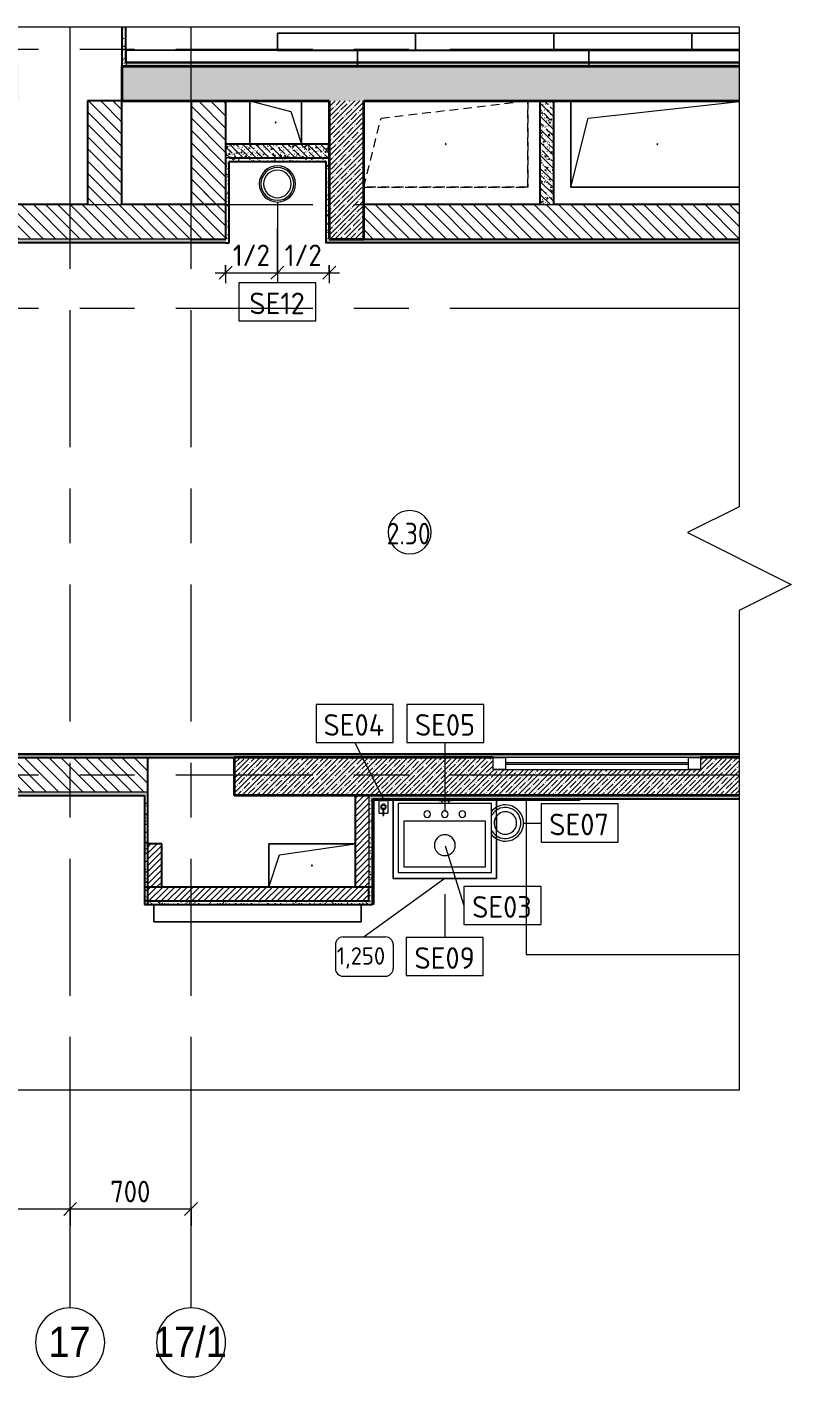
# Model space of a CAD drawing. Header units: millimetres. Extents: x 39815 to 261742, y -8553 to 29000.
# Drawn here: x 60210 to 64634, y 4315 to 12127 of the extents above; entities that cross this region are included whole.
import ezdxf

# ---------------------------------------------------------------- set-up
doc = ezdxf.new("R2010")
doc.units = ezdxf.units.MM
doc.linetypes.add('200_ШТРИХ__ш1_п0_6_', pattern=[80, 50, -30])
doc.linetypes.add('Осевая', pattern=[1587.5, 317.5, -238.125, 793.75, -238.125])
for name, color, linetype, lineweight in [('A-ANNO-DIMS', 7, 'Continuous', 9), ('A-ANNO-DIMS-50', 7, 'Continuous', 9), ('A-AREA-IDEN', 7, 'Continuous', 9), ('A-DETL-GENF', 7, 'Continuous', 9), ('A-DETL-MBND', 7, '200_ШТРИХ__ш1_п0_6_', 9), ('A-GENM', 7, 'Continuous', 9), ('A-GLAZ', 7, 'Continuous', 9), ('A-GLAZ-1', 7, 'Continuous', 15), ('A-WALL-2', 7, 'Continuous', 9), ('I-FURN', 7, 'Continuous', 9), ('I-FURN-IDEN', 7, 'Continuous', 9), ('I-WALL', 7, 'Continuous', 9), ('P-SANR-FIXT-IDEN', 7, 'Continuous', 9), ('Оси', 7, 'Continuous', 9), ('Оси-1', 7, 'Continuous', 20), ('Оси-2', 7, 'Осевая', 9)]:
    doc.layers.add(name, color=color, linetype=linetype, lineweight=lineweight)
for name, color, linetype, lineweight, true_color in [('A-GENM-1', 7, 'Continuous', 9, 0x4994b4), ('A-WALL-1', 7, 'Continuous', 25, 0x3c3c3c), ('A-WALL-3', 7, 'Continuous', 35, 0x3c3c3c), ('A-WALL-FNSH-1', 7, 'Continuous', 15, 0x3c3c3c), ('P-SANR-FIXT-1', 7, 'Continuous', 15, 0x4994b4), ('P-SANR-FIXT-2', 7, 'Continuous', 9, 0x4994b4)]:
    doc.layers.add(name, color=color, linetype=linetype, lineweight=lineweight, true_color=true_color)
doc.styles.add('Arial', font='arial.ttf', dxfattribs={"width": 0.9, "height": 175})
doc.styles.add('GOST Common', font='GOST_Common.ttf', dxfattribs={"height": 125})
doc.styles.add('GOST Common_1', font='GOST_Common.ttf', dxfattribs={"height": 100})
doc.styles.add('GOST Common_2', font='GOST_Common.ttf', dxfattribs={"width": 0.9, "height": 125})
doc.styles.add('ISOCPEUR', font='isocpeur.ttf', dxfattribs={"width": 0.9, "height": 125})
doc.dimstyles.new('ISO-2_5_0_9К_БОЛЬШОЙ', dxfattribs={"dimscale": 304.8, "dimtxt": 124.497647, "dimasz": 0.246063, "dimexe": 0.19685, "dimexo": 0.492126, "dimgap": 0, "dimtad": 1, "dimdec": 0, "dimrnd": 10, "dimzin": 0, "dimdsep": 46, "dimtxsty": 'ISOCPEUR', "dimblk1": 'OBLIQUE', "dimblk2": 'OBLIQUE', "dimsah": 1, "dimcen": 0.09, "dimdle": 0.19685, "dimazin": 0, "dimtfac": 1, "dimtdec": 4, "dimtix": 1, "dimtmove": 0, "dimatfit": 3, "dimfxl": 1, "dimtvp": 1, "dimtolj": 1, "dimtzin": 0, "dimarcsym": 2})
pattern_1 = [(135, (0, 0), (-35.35534, -35.35534), [])]
pattern_2 = [(45, (0, 0), (-17.67767, 17.67767), [])]
pattern_3 = [(135, (0, 0), (-37.717076, -37.717076), [53.34, -8.89, 1.778, -8.89]), (135, (0, 37.694), (-37.717076, -37.717076), []), (50, (0, 0), (63.763904, -5.57885), [6.667, -73.342]), (355, (0, 0), (-12.334876, 66.869514), [5.334, -58.674]), (100.451, (5.314, -0.465), (51.43036, 61.29098), [5.667, -62.332]), (46.184, (0, 17.78), (94.87722, -14.71484), [10.001, -110.014]), (96.636, (7.91, 16.55), (83.09115, 86.5993), [8.5, -93.497]), (351.184, (0, 17.78), (83.09204, 86.59928), [8.001, -88.011]), (21, (8.89, 13.335), (53.064487, -35.792726), [6.667, -73.342]), (326, (8.89, 13.335), (21.63066, 64.46546), [5.334, -58.674]), (71.451, (13.31, 10.35), (74.69646, 28.67237), [5.667, -62.332]), (37.5, (0, 0), (1.080413, 29.594271), [1.676, -56.286, 1.676, -57.887, -58.896]), (37.5, (0, 0), (1.080413, 29.594271), [-117.526, 1.676, -57.22]), (7.5, (0, 0), (23.386368, 35.063507), [1.676, -32.283, 1.676, -54.953, -22.447]), (7.5, (0, 0), (23.386368, 35.063507), [-90.589, 1.676, -20.771]), (327.5, (-19.825, 0), (47.456567, -2.005468), [1.676, -20.549, 1.676, -67.666, -92.011]), (327.5, (-19.825, 0), (47.456567, -2.005468), [-91.567, 1.676, -90.335]), (317.5, (-28.715, 0), (51.844948, 8.89904), [1.676, -27.216, 1.676, -44.374, -65.341]), (317.5, (-28.715, 0), (51.844948, 8.89904), [-74.943, 1.676, -63.665])]
pattern_4 = [(45, (0, 0), (-28.51196, 28.51196), []), (45, (28.51, 0), (-28.51196, 28.51196), [50.403, -10.081, 1.676, -8.404])]
pattern_5 = [(0, (0, 0), (60.96, 15.24), [5.029, -40.691, 5.029, -40.691, -243.84]), (0, (0, 0), (60.96, 15.24), [-91.44, 5.029, -86.411, 5.029, -40.691, -106.68]), (0, (0, 0), (60.96, 15.24), [-228.6, 5.029, -25.451, 5.029, -71.171]), (120, (22.86, 7.62), (-43.678227, 45.1729086), [5.029, -40.691, 5.029, -40.691, -243.84]), (120, (22.86, 7.62), (-43.678227, 45.1729086), [-91.44, 5.029, -86.411, 5.029, -40.691, -106.68]), (120, (22.86, 7.62), (-43.678227, 45.1729086), [-228.6, 5.029, -25.451, 5.029, -71.171]), (240, (30.48, 38.1), (-17.281773, -60.4129086), [5.029, -40.691, 5.029, -40.691, -243.84]), (240, (30.48, 38.1), (-17.281773, -60.4129086), [-91.44, 5.029, -86.411, 5.029, -40.691, -106.68]), (240, (30.48, 38.1), (-17.281773, -60.4129086), [-228.6, 5.029, -25.451, 5.029, -71.171])]

# ---------------------------------------------------------------- blocks, each defined once
blk = doc.blocks.new('GM_Отверстие прямоугольное _в плите_ - Отверстие-21619835-Фрагмент 2_8')
at = {"layer": 'A-GENM'}
for p, q in [((-125, 150), (125, 150)), ((125, 150), (-125, 150)), ((-125, -150), (-62.5, 87.5)), ((-62.5, 87.5), (125, 150)), ((125, -150), (-125, -150)), ((-125, -150), (125, -150))]:
    blk.add_line(p, q, dxfattribs=at)
for start, end in [(360, 180), (180, 360)]:
    blk.add_arc((0, 0), 2.5, start, end, dxfattribs=at)
blk = doc.blocks.new('GM_Отверстие прямоугольное _в плите_ - Отверстие-21982709-Фрагмент 2_8')
at = {"layer": 'A-DETL-MBND'}
for p, q in [((-375, 150), (475, 250)), ((475, 250), (475, -250)), ((475, -250), (475, 250)), ((-475, -250), (-375, 150)), ((475, -250), (-475, -250)), ((-475, -250), (475, -250))]:
    blk.add_line(p, q, dxfattribs=at)
for start, end in [(360, 180), (180, 360)]:
    blk.add_arc((0, 0), 2.5, start, end, dxfattribs=at)
blk = doc.blocks.new('GM_Отверстие прямоугольное _в плите_ - Отверстие-21980457-Фрагмент 2_8')
at = {"layer": 'A-GENM'}
for p, q in [((-500, -250), (-500, 250)), ((-500, 250), (-500, -250)), ((-400, 150), (474, 247.1)), ((-500, -250), (-400, 150)), ((474, -250), (-500, -250)), ((-500, -250), (474, -250))]:
    blk.add_line(p, q, dxfattribs=at)
for start, end in [(360, 180), (180, 360)]:
    blk.add_arc((0, 0), 2.5, start, end, dxfattribs=at)
blk = doc.blocks.new('GM_Отверстие прямоугольное _в плите_ - Отверстие-21608348-Фрагмент 2_8')
at = {"layer": 'A-GENM'}
for p, q in [((-250, -125), (-250, 125)), ((-250, 125), (250, 125)), ((250, 125), (-250, 125)), ((-250, 125), (-250, -125)), ((-187.5, 62.5), (250, 125)), ((-250, -125), (-187.5, 62.5))]:
    blk.add_line(p, q, dxfattribs=at)
for start, end in [(360, 180), (180, 360)]:
    blk.add_arc((0, 0), 2.5, start, end, dxfattribs=at)
blk = doc.blocks.new('120_Окно_СКБ_1Ст - 120_Окно_СКБ_1Ст 400х1200 EI30-24228621-Фрагмент 2_8')
at = {"layer": 'A-GLAZ'}
for p, q in [((600, 110), (-600, 110)), ((530, 80), (-530, 80)), ((-600, 40), (600, 40)), ((530, 70), (-530, 70))]:
    blk.add_line(p, q, dxfattribs=at)
at = {"layer": 'A-GLAZ-1'}
for p, q in [((-600, 40), (-600, 110)), ((-600, 110), (-530, 110)), ((-530, 110), (-530, 40)), ((530, 40), (530, 110)), ((530, 110), (600, 110)), ((600, 110), (600, 40)), ((-530, 40), (-600, 40)), ((600, 40), (530, 40))]:
    blk.add_line(p, q, dxfattribs=at)
blk = doc.blocks.new('Стол базовый прямоугольный - 1_290-V5-Фрагмент 2_8')
at = {"layer": 'I-FURN'}
for p, q in [((-617.5, 436.8), (-617.5, -455)), ((-617.5, -455), (615.3, -455))]:
    blk.add_line(p, q, dxfattribs=at)
blk = doc.blocks.new('Мойка кухонная - Раковина Roca Victoria-N Unik 600х460 мм-V3-Фрагмент 2_8')
at = {"layer": 'P-SANR-FIXT-2'}
for p, q in [((270, 0), (-270, 0)), ((-270, 0), (-270, -400)), ((270, -400), (270, 0)), ((236.1, -102.3), (-236.6, -102.3)), ((-236.6, -102.3), (-236.6, -366.4)), ((236.1, -366.4), (236.1, -102.3)), ((-236.6, -366.4), (236.1, -366.4)), ((-270, -400), (270, -400))]:
    blk.add_line(p, q, dxfattribs=at)
for centre, radius, start, end in [((-101.6, -61.9), 19, 90, 180), ((-101.6, -61.9), 19, 180, 270), ((-101.6, -61.9), 19, 360, 90), ((-101.6, -61.9), 19.1, 270, 360), ((0, -61.9), 19, 360, 180), ((0, -61.9), 19, 180, 360), ((101.6, -61.9), 19.1, 360, 180), ((101.6, -61.9), 19.1, 180, 360), ((0, -241.3), 60.5, 360, 180), ((0, -241.3), 60.5, 180, 360)]:
    blk.add_arc(centre, radius, start, end, dxfattribs=at)
blk = doc.blocks.new('фонтанчик - Round_ Metal-30696552-Фрагмент 2_8')
at = {"layer": 'P-SANR-FIXT-1'}
for radius, start, end in [(105, 360, 180), (95, 0, 180), (80, 360, 180), (105, 180, 360), (95, 180, 360), (80, 180, 360)]:
    blk.add_arc((0, 0), radius, start, end, dxfattribs=at)
blk = doc.blocks.new('сифон - Для раковины-30649612-Фрагмент 2_8')
at = {"layer": 'P-SANR-FIXT-1'}
for p, q in [((231.1, 20), (215, 20)), ((233, 40), (231.1, 40)), ((231.1, -40), (231.1, 40)), ((215, -20), (231.1, -20)), ((231.1, -40), (233, -40))]:
    blk.add_line(p, q, dxfattribs=at)
blk = doc.blocks.new('мусорная корзина - Round_ Metal-30590745-Фрагмент 2_8')
at = {"layer": 'P-SANR-FIXT-1'}
for radius, start, end in [(105, 119.1481, 140.61257), (90, 360, 124.6569), (105, 0, 119.1481), (90, 124.6569, 154.88481), (65, 141.69908, 180), (65, 180, 195), (90, 235.3431, 360), (105, 240.8519, 360), (65, 0, 141.69908), (65, 218.30092, 360), (90, 205.11519, 235.3431), (105, 219.38743, 240.8519), (65, 195, 218.30092)]:
    blk.add_arc((0, 0), radius, start, end, dxfattribs=at)
blk = doc.blocks.new('TOY_Диспансер мыло - Дозатор Elegance new 11654 019001 хром-30769669-Фрагмент 2_8')
at = {"layer": 'A-GENM-1'}
for p, q in [((97.5, 89.2), (97.5, 21.5)), ((122.2, 91.2), (99.5, 91.2)), ((122.2, 91.2), (102.9, 91.2)), ((127.9, 106.1), (122.2, 106.1)), ((122.2, 106.1), (122.2, 91.2)), ((122.2, 92.2), (122.2, 64.8)), ((127.9, 91.2), (127.9, 106.1)), ((127.9, 64.8), (127.9, 92.2)), ((146.9, 91.2), (127.9, 91.2)), ((150.5, 91.2), (127.9, 91.2)), ((152.5, 21.5), (152.5, 89.2)), ((99.5, 19.5), (105, 19.5)), ((145, 19.5), (105, 19.5)), ((105, 19.5), (105, 18)), ((145, 18), (145, 19.5)), ((145, 19.5), (150.5, 19.5))]:
    blk.add_line(p, q, dxfattribs=at)
blk.add_circle((125, 55.2), 10, dxfattribs=at)
for centre, radius, start, end in [((99.5, 89.2), 2, 90, 180), ((150.5, 89.2), 2, 360, 90), ((99.5, 21.5), 2, 180, 270), ((125, 55.2), 15.7, 100.43534, 79.36502), ((150.5, 21.5), 2, 270, 0)]:
    blk.add_arc(centre, radius, start, end, dxfattribs=at)
blk = doc.blocks.new('Мат в спортивном зале - Т4-V18-Фрагмент 2_8')
at = {"layer": 'I-FURN'}
for p, q in [((-458.7, 925.9), (-458.7, 906.7)), ((881.3, 909.3), (-458.7, 909.3)), ((-458.7, 909.3), (-458.7, 839.3)), ((-458.7, 842.5), (-458.7, 909.3)), ((-458.7, 909.3), (881.3, 909.3)), ((881.3, 906.7), (881.3, 925.9)), ((881.3, 839.3), (881.3, 909.3)), ((881.3, 909.3), (881.3, 839.3)), ((-458.7, 839.3), (-458.7, 842.5)), ((-458.7, 839.3), (881.3, 839.3)), ((5.4, 839.3), (-458.7, 839.3)), ((881.3, 839.3), (5.4, 839.3))]:
    blk.add_line(p, q, dxfattribs=at)
blk = doc.blocks.new('Мат в спортивном зале - Т4-V19-Фрагмент 2_8')
at = {"layer": 'I-FURN'}
for p, q in [((-458.7, 925.9), (-458.7, 906.7)), ((881.3, 909.3), (-458.7, 909.3)), ((-458.7, 909.3), (-458.7, 839.3)), ((-458.7, 842.5), (-458.7, 909.3)), ((-458.7, 909.3), (881.3, 909.3)), ((881.3, 906.7), (881.3, 925.9)), ((881.3, 839.3), (881.3, 909.3)), ((881.3, 909.3), (881.3, 842.5)), ((-458.7, 839.3), (-458.7, 842.5)), ((-458.7, 839.3), (881.3, 839.3)), ((881.3, 839.3), (-458.7, 839.3)), ((881.3, 842.5), (881.3, 839.3))]:
    blk.add_line(p, q, dxfattribs=at)
blk = doc.blocks.new('Мат в спортивном зале - Т4-V20-Фрагмент 2_8')
at = {"layer": 'I-FURN'}
for p, q in [((881.3, 909.3), (11.4, 909.3)), ((11.4, 909.3), (881.3, 909.3)), ((881.3, 906.7), (881.3, 925.9)), ((881.3, 839.3), (881.3, 909.3)), ((881.3, 909.3), (881.3, 842.5)), ((11.4, 839.3), (881.3, 839.3)), ((881.3, 839.3), (11.4, 839.3)), ((881.3, 842.5), (881.3, 839.3))]:
    blk.add_line(p, q, dxfattribs=at)
blk = doc.blocks.new('DET_L_Линия разрыва - М100-30911442-Фрагмент 2_8')
at = {"layer": 'A-DETL-GENF'}
for p, q in [((2925.9, -300), (3225.9, 300)), ((3225.9, 300), (3375.9, 0)), ((0, 0), (2775.9, 0)), ((2775.9, 0), (2925.9, -300)), ((3375.9, 0), (6151.7, 0))]:
    blk.add_line(p, q, dxfattribs=at)
blk = doc.blocks.new('DET_L_Линия разрыва - М100-30991476-Фрагмент 2_8')
at = {"layer": 'A-DETL-GENF'}
blk.add_line((0, 0), (10747.8, 0), dxfattribs=at)
blk = doc.blocks.new('DET_L_Линия разрыва - М100-30985670-Фрагмент 2_8')
at = {"layer": 'A-DETL-GENF'}
blk.add_line((10840, 0), (0, 0), dxfattribs=at)
blk = doc.blocks.new('Ось сетки - D8-29747960-Фрагмент 2_8')
at = {"layer": 'Оси-1'}
for start, end in [(360, 180), (180, 360)]:
    blk.add_arc((0, 0), 4, start, end, dxfattribs=at)
blk = doc.blocks.new('DIMBLOCK7-Фрагмент 2_8')
at = {"layer": 'A-ANNO-DIMS-50'}
for p, q in [((56660, 5190.5), (56660, 5347.5)), ((60460, 5190.5), (60460, 5347.5)), ((56660, 5287.5), (60460, 5287.5)), ((56660, 5287.5), (56660, 5190.5)), ((60460, 5287.5), (60460, 5190.5))]:
    blk.add_line(p, q, dxfattribs=at)
at = {"layer": 'A-ANNO-DIMS-50', "lineweight": 20}
for p, q in [((56660, 5287.5), (56697.5, 5325)), ((60460, 5287.5), (60497.5, 5325)), ((56660, 5287.5), (56622.5, 5250)), ((60460, 5287.5), (60422.5, 5250))]:
    blk.add_line(p, q, dxfattribs=at)
at = {"layer": 'A-ANNO-DIMS-50', "color": 0, "insert": (58402, 5450.8), "char_height": 125, "width": 379.239, "attachment_point": 1, "line_spacing_factor": 1.149209, "style": 'ISOCPEUR'}
blk.add_mtext('3800', dxfattribs=at)
blk = doc.blocks.new('_Oblique')
at = {"color": 0, "linetype": 'ByBlock', "lineweight": -2}
blk.add_line((-0.5, -0.5), (0.5, 0.5), dxfattribs=at)
blk = doc.blocks.new('DIMBLOCK8-Фрагмент 2_8')
at = {"layer": 'A-ANNO-DIMS-50'}
for p, q in [((60460, 5190.5), (60460, 5347.5)), ((61160, 5190.5), (61160, 5347.5)), ((60460, 5287.5), (61160, 5287.5)), ((60460, 5287.5), (60460, 5190.5)), ((61160, 5287.5), (61160, 5190.5))]:
    blk.add_line(p, q, dxfattribs=at)
at = {"layer": 'A-ANNO-DIMS-50', "lineweight": 20}
for p, q in [((60460, 5287.5), (60497.5, 5325)), ((61160, 5287.5), (61197.5, 5325)), ((60460, 5287.5), (60422.5, 5250)), ((61160, 5287.5), (61122.5, 5250))]:
    blk.add_line(p, q, dxfattribs=at)
at = {"layer": 'A-ANNO-DIMS-50', "color": 0, "insert": (60691.5, 5450.8), "char_height": 125, "width": 284.429, "attachment_point": 1, "line_spacing_factor": 1.149209, "style": 'ISOCPEUR'}
blk.add_mtext('700', dxfattribs=at)
blk = doc.blocks.new('М_сантехническая_рамка1 - В рамке-30590747-Фрагмент 2_8')
at = {"layer": 'P-SANR-FIXT-IDEN'}
for p, q in [((4.29, 2.24), (-4.64, 2.24)), ((-4.64, 2.24), (-4.64, -2.18)), ((4.29, -2.18), (4.29, 2.24)), ((-4.64, -2.18), (4.29, -2.18))]:
    blk.add_line(p, q, dxfattribs=at)
blk = doc.blocks.new('DIMBLOCK12-Фрагмент 2_8')
at = {"layer": 'A-ANNO-DIMS-50'}
for p, q in [((61660, 10964.5), (61660, 10645.4)), ((61660, 10705.4), (61660, 10964.5)), ((61300, 10705.4), (61660, 10705.4)), ((61360, 10750), (61360, 10645.4)), ((61360, 10705.4), (61360, 10750))]:
    blk.add_line(p, q, dxfattribs=at)
at = {"layer": 'A-ANNO-DIMS-50', "lineweight": 20}
for p, q in [((61360, 10705.4), (61322.5, 10667.9)), ((61360, 10705.4), (61397.5, 10742.9)), ((61660, 10705.4), (61622.5, 10667.9)), ((61660, 10705.4), (61697.5, 10742.9))]:
    blk.add_line(p, q, dxfattribs=at)
at = {"layer": 'A-ANNO-DIMS-50', "color": 0, "insert": (61402.3, 10868.7), "char_height": 125, "width": 258.572, "attachment_point": 1, "line_spacing_factor": 1.149209, "style": 'ISOCPEUR'}
blk.add_mtext('1/2', dxfattribs=at)
blk = doc.blocks.new('DIMBLOCK13-Фрагмент 2_8')
at = {"layer": 'A-ANNO-DIMS-50'}
for p, q in [((61660, 10964.5), (61660, 10645.4)), ((61660, 10705.4), (61660, 10964.5)), ((61660, 10705.4), (62020, 10705.4)), ((61960, 10750), (61960, 10645.4)), ((61960, 10705.4), (61960, 10750))]:
    blk.add_line(p, q, dxfattribs=at)
at = {"layer": 'A-ANNO-DIMS-50', "lineweight": 20}
for p, q in [((61660, 10705.4), (61622.5, 10667.9)), ((61660, 10705.4), (61697.5, 10742.9)), ((61960, 10705.4), (61922.5, 10667.9)), ((61960, 10705.4), (61997.5, 10742.9))]:
    blk.add_line(p, q, dxfattribs=at)
at = {"layer": 'A-ANNO-DIMS-50', "color": 0, "insert": (61702.3, 10868.7), "char_height": 125, "width": 258.572, "attachment_point": 1, "line_spacing_factor": 1.149209, "style": 'ISOCPEUR'}
blk.add_mtext('1/2', dxfattribs=at)
blk = doc.blocks.new('Марка_Мебель - В прямоуг_Balcon_Марка-25523697-Фрагмент 2_8')
at = {"layer": 'I-FURN-IDEN'}
for p, q in [((-2.45, 2.28), (2.45, 2.28)), ((-3.35, 1.38), (-3.35, -1.38)), ((3.35, 1.38), (3.35, -1.38)), ((-2.46, -2.28), (2.45, -2.28))]:
    blk.add_line(p, q, dxfattribs=at)
for centre, radius, start, end in [((-2.45, 1.38), 0.9, 90, 180), ((2.45, 1.38), 0.9, 0, 90), ((-2.46, -1.38), 0.893, 180, 270), ((2.45, -1.38), 0.9, 270, 0)]:
    blk.add_arc(centre, radius, start, end, dxfattribs=at)
blk = doc.blocks.new('Марка_Помещения - Номер-25198446-Фрагмент 2_8')
at = {"layer": 'A-AREA-IDEN'}
for start, end in [(360, 180), (180, 360)]:
    blk.add_arc((0, 0), 2.5, start, end, dxfattribs=at)

msp = doc.modelspace()

# ---------------------------------------------------------------- hatches: boundary and pattern name
at = {"layer": 'I-WALL'}
h = msp.add_hatch(dxfattribs=at)
h.set_pattern_fill('FP_9', color=256, style=0, pattern_type=2)
h.set_pattern_definition(pattern_5)
h.paths.add_polyline_path([(60760, 11900), (60780, 11900), (60780, 12127.4), (60760, 12127.4), (60760, 12024.2)])
h = msp.add_hatch(dxfattribs=at)
h.set_pattern_fill('FP_3', color=256, style=0, pattern_type=2)
h.set_pattern_definition(pattern_4)
h.paths.add_polyline_path([(64334, 11700), (64334, 11900), (60760, 11900), (60760, 11700), (63260, 11700)])
h.paths.add_polyline_path([(60160, 11700), (60160, 11900), (54760, 11900), (54760, 11700), (59340, 11700)])
h = msp.add_hatch(dxfattribs=at)
h.set_pattern_fill('FP_9', color=256, style=0, pattern_type=2)
h.set_pattern_definition(pattern_5)
h.paths.add_polyline_path([(64334, 11900), (64334, 11920), (60780, 11920), (60780, 11900), (62268.6, 11900)])
h = msp.add_hatch(dxfattribs=at)
h.set_pattern_fill('FP_2', color=256, style=0, pattern_type=2)
h.set_pattern_definition(pattern_1)
h.paths.add_polyline_path([(60760, 11100), (60760, 11700), (60560, 11700), (60560, 11100)])
h = msp.add_hatch(dxfattribs=at)
h.set_pattern_fill('FP_2', color=256, style=0, pattern_type=2)
h.set_pattern_definition(pattern_1)
h.paths.add_polyline_path([(61360, 11100), (61360, 11700), (61160, 11700), (61160, 11100)])
h = msp.add_hatch(dxfattribs=at)
h.set_pattern_fill('FP_2', color=256, style=0, pattern_type=2)
h.set_pattern_definition(pattern_1)
h.paths.add_polyline_path([(61360, 10900), (61360, 11700), (61160, 11700), (61160, 10900)])
h = msp.add_hatch(dxfattribs=at)
h.set_pattern_fill('FP_3', color=256, style=0, pattern_type=2)
h.set_pattern_definition(pattern_4)
h.paths.add_polyline_path([(62160, 10900), (62160, 11700), (61960, 11700), (61960, 10900)])
h = msp.add_hatch(dxfattribs=at)
h.set_pattern_fill('FP_6', color=256, style=0, pattern_type=2)
h.set_pattern_definition(pattern_3)
h.paths.add_polyline_path([(63260, 11100), (63260, 11700), (63180, 11700), (63180, 11100)])
h = msp.add_hatch(dxfattribs=at)
h.set_pattern_fill('FP_6', color=256, style=0, pattern_type=2)
h.set_pattern_definition(pattern_3)
h.paths.add_polyline_path([(61960, 11370), (61960, 11450), (61360, 11450), (61360, 11370), (61897.6, 11370)])
h = msp.add_hatch(dxfattribs=at)
h.set_pattern_fill('FP_9', color=256, style=0, pattern_type=2)
h.set_pattern_definition(pattern_5)
h.paths.add_polyline_path([(61380, 10879), (61380, 11370), (61360, 11370), (61360, 10879)])
h = msp.add_hatch(dxfattribs=at)
h.set_pattern_fill('FP_9', color=256, style=0, pattern_type=2)
h.set_pattern_definition(pattern_5)
h.paths.add_polyline_path([(61940, 11350), (61960, 11350), (61960, 11370), (61380, 11370), (61380, 11350), (61939, 11350)])
h = msp.add_hatch(dxfattribs=at)
h.set_pattern_fill('FP_9', color=256, style=0, pattern_type=2)
h.set_pattern_definition(pattern_5)
h.paths.add_polyline_path([(61960, 10900), (61960, 11350), (61940, 11350), (61940, 10900)])
h = msp.add_hatch(dxfattribs=at)
h.set_pattern_fill('FP_2', color=256, style=0, pattern_type=2)
h.set_pattern_definition(pattern_1)
h.paths.add_polyline_path([(61160, 10900), (61160, 11100), (59340, 11100), (59340, 10900)])
h.paths.add_polyline_path([(58440, 10900), (58440, 11100), (58230, 11100), (58230, 10900)])
h.paths.add_polyline_path([(57310, 10900), (57530, 10900), (57530, 11100), (57310, 11100), (57310, 10980)])
h.paths.add_polyline_path([(56400, 10900), (56610, 10900), (56610, 11100), (56400, 11100), (56400, 10980)])
h.paths.add_polyline_path([(55500, 10900), (55500, 11100), (51910, 11100), (51910, 10900), (53365.7, 10900)])
h.paths.add_polyline_path([(51710, 10900), (51710, 11100), (47260.7, 11100), (47260.7, 10900), (50398.1, 10900)])
h = msp.add_hatch(dxfattribs=at)
h.set_pattern_fill('FP_2', color=256, style=0, pattern_type=2)
h.set_pattern_definition(pattern_1)
h.paths.add_polyline_path([(64334, 10900), (64334, 11100), (62160, 11100), (62160, 10900), (62268.6, 10900)])
h = msp.add_hatch(dxfattribs=at)
h.set_pattern_fill('FP_9', color=256, style=0, pattern_type=2)
h.set_pattern_definition(pattern_5)
h.paths.add_polyline_path([(61360, 10880), (61360, 10900), (59140, 10900), (59140, 10880), (59301, 10880)])
h.paths.add_polyline_path([(58440, 10880), (58440, 10900), (58230, 10900), (58230, 10880)])
h.paths.add_polyline_path([(57310, 10880), (57530, 10880), (57530, 10900), (57310, 10900)])
h.paths.add_polyline_path([(56400, 10880), (56610, 10880), (56610, 10900), (56400, 10900)])
h.paths.add_polyline_path([(55700, 10880), (55700, 10900), (47240.7, 10900), (47240.7, 10880), (53365.7, 10880)])
h = msp.add_hatch(dxfattribs=at)
h.set_pattern_fill('FP_9', color=256, style=0, pattern_type=2)
h.set_pattern_definition(pattern_5)
h.paths.add_polyline_path([(64334, 10880), (64334, 10900), (61940, 10900), (61940, 10880), (62268.6, 10880)])
h = msp.add_hatch(dxfattribs=at)
h.set_pattern_fill('FP_9', color=256, style=0, pattern_type=2)
h.set_pattern_definition(pattern_5)
h.paths.add_polyline_path([(64334, 7900), (64334, 7920), (59931, 7920), (59931, 7900), (64110, 7900)])
h.paths.add_polyline_path([(57431, 7900), (57431, 7920), (50930, 7920), (50930, 7900), (56333.3, 7900)])
h.paths.add_polyline_path([(48430, 7900), (48430, 7920), (42238.5, 7920), (42238.5, 7900), (47430.4, 7900)])
h = msp.add_hatch(dxfattribs=at)
h.set_pattern_fill('FP_2', color=256, style=0, pattern_type=2)
h.set_pattern_definition(pattern_1)
h.paths.add_polyline_path([(60910, 7700), (60910, 7900), (59931, 7900), (59931, 7700), (60784.8, 7700)])
h.paths.add_polyline_path([(57431, 7700), (57431, 7900), (56910, 7900), (56910, 7700)])
h = msp.add_hatch(dxfattribs=at)
h.set_pattern_fill('FP_3', color=256, style=0, pattern_type=2)
h.set_pattern_definition(pattern_4)
h.paths.add_polyline_path([(63752.4, 7680), (64334, 7680), (64334, 7900), (64110, 7900), (64110, 7830), (62910, 7830), (62910, 7900), (61410, 7900), (61410, 7680), (63010.5, 7680)])
h = msp.add_hatch(dxfattribs=at)
h.set_pattern_fill('FP_9', color=256, style=0, pattern_type=2)
h.set_pattern_definition(pattern_5)
h.paths.add_polyline_path([(60890, 7680), (60910, 7680), (60910, 7700), (59931, 7700), (59931, 7680), (60889, 7680)])
h.paths.add_polyline_path([(57431, 7680), (57431, 7700), (56910, 7700), (56910, 7680), (56931, 7680)])
h = msp.add_hatch(dxfattribs=at)
h.set_pattern_fill('FP_9', color=256, style=0, pattern_type=2)
h.set_pattern_definition(pattern_5)
h.paths.add_polyline_path([(60910, 7070), (60910, 7680), (60890, 7680), (60890, 7070)])
h = msp.add_hatch(dxfattribs=at)
h.set_pattern_fill('FP_1', color=256, style=0, pattern_type=2)
h.set_pattern_definition(pattern_2)
h.paths.add_polyline_path([(62110, 7150), (62190, 7150), (62190, 7680), (62110, 7680)])
h = msp.add_hatch(dxfattribs=at)
h.set_pattern_fill('FP_9', color=256, style=0, pattern_type=2)
h.set_pattern_definition(pattern_5)
h.paths.add_polyline_path([(64334, 7660), (64334, 7680), (62190, 7680), (62190, 7660), (63752.4, 7660)])
h = msp.add_hatch(dxfattribs=at)
h.set_pattern_fill('FP_9', color=256, style=0, pattern_type=2)
h.set_pattern_definition(pattern_5)
h.paths.add_polyline_path([(62190, 7050), (62210, 7050), (62210, 7660), (62190, 7660), (62190, 7070)])
h = msp.add_hatch(dxfattribs=at)
h.set_pattern_fill('FP_1', color=256, style=0, pattern_type=2)
h.set_pattern_definition(pattern_2)
h.paths.add_polyline_path([(60990, 7150), (60990, 7400), (60910, 7400), (60910, 7150)])
h = msp.add_hatch(dxfattribs=at)
h.set_pattern_fill('FP_1', color=256, style=0, pattern_type=2)
h.set_pattern_definition(pattern_2)
h.paths.add_polyline_path([(62190, 7070), (62190, 7150), (60910, 7150), (60910, 7070)])
h = msp.add_hatch(dxfattribs=at)
h.set_pattern_fill('FP_9', color=256, style=0, pattern_type=2)
h.set_pattern_definition(pattern_5)
h.paths.add_polyline_path([(62190, 7050), (62190, 7070), (60890, 7070), (60890, 7050)])
h = msp.add_hatch(dxfattribs=at)
h.set_pattern_fill('FP_9', color=256, style=0, pattern_type=2)
h.set_pattern_definition(pattern_5)
h.paths.add_polyline_path([(62190, 7050), (62190, 7070), (60910, 7070), (60910, 7050)])

# ---------------------------------------------------------------- linework, layer by layer
at = {"layer": 'A-WALL-1'}
for p, q in [((60760, 12127.4), (60760, 11900)), ((60780, 12127.4), (60780, 11920)), ((64334, 11920), (60780, 11920)), ((60760, 11700), (60560, 11700)), ((60560, 11700), (60560, 11100)), ((60760, 11100), (60760, 11700)), ((61160, 11700), (61160, 11100)), ((61360, 11700), (61360, 10900)), ((63180, 11700), (63180, 11100)), ((63260, 11100), (63260, 11700)), ((61960, 11450), (61360, 11450)), ((61380, 11370), (61960, 11370)), ((61380, 11350), (61940, 11350)), ((61380, 10879), (61380, 11350)), ((61940, 11350), (61940, 10880)), ((60560, 11100), (59340, 11100)), ((61360, 11100), (60760, 11100)), ((63180, 11100), (62160, 11100)), ((64334, 11100), (63260, 11100)), ((59140, 10880), (61360, 10880)), ((61160, 10900), (61360, 10900)), ((61360, 10879), (61360, 10880)), ((61360, 10879), (61380, 10879)), ((61940, 10880), (64334, 10880)), ((62160, 10900), (64334, 10900)), ((59931, 7920), (64334, 7920)), ((59931, 7900), (61410, 7900)), ((60910, 7700), (60910, 7900)), ((59931, 7680), (60890, 7680)), ((60890, 7680), (60890, 7050)), ((60910, 7050), (60910, 7700)), ((62110, 7680), (62110, 7150)), ((62210, 7660), (64334, 7660)), ((62210, 7050), (62210, 7660)), ((60990, 7400), (60910, 7400)), ((60990, 7150), (60990, 7400)), ((62110, 7150), (60990, 7150)), ((62190, 7070), (62190, 7150)), ((60890, 7050), (62210, 7050)), ((60910, 7070), (62190, 7070))]:
    msp.add_line(p, q, dxfattribs=at)
at = {"layer": 'A-WALL-2'}
for p, q in [((61380, 11370), (61360, 11370)), ((63180, 11100), (63260, 11100)), ((61160, 10900), (59140, 10900)), ((62760, 7920), (62760, 7921)), ((62810, 7921), (62810, 7920)), ((60910, 7700), (59931, 7700)), ((60889, 7679), (60889, 7680)), ((62190, 7680), (62190, 7150))]:
    msp.add_line(p, q, dxfattribs=at)
at = {"layer": 'A-WALL-3'}
for p, q in [((60760, 11900), (60760, 11700)), ((60760, 11900), (64334, 11900)), ((60760, 11700), (61960, 11700)), ((61960, 11700), (61960, 10900)), ((62160, 10900), (62160, 11700)), ((62160, 11700), (64334, 11700)), ((61960, 10900), (62160, 10900)), ((62910, 7900), (61410, 7900)), ((61410, 7900), (61410, 7680)), ((64334, 7900), (64110, 7900)), ((64334, 7680), (61410, 7680))]:
    msp.add_line(p, q, dxfattribs=at)
at = {"layer": 'A-WALL-FNSH-1'}
for p, q in [((60781, 11921), (60781, 12127.4)), ((64334, 11921), (60781, 11921)), ((61381, 11349), (61939, 11349)), ((61381, 10879), (61381, 11349)), ((61939, 11349), (61939, 10879)), ((59140, 10879), (61360, 10879)), ((61380, 10879), (61381, 10879)), ((61939, 10879), (64334, 10879)), ((64334, 7921), (59931, 7921)), ((59931, 7679), (60889, 7679)), ((60889, 7679), (60889, 7150.4)), ((64334, 7659), (62210, 7659)), ((62211, 7150.4), (62211, 7659)), ((60889, 7150.4), (62211, 7150.4)), ((62210, 7151.4), (60890, 7151.4))]:
    msp.add_line(p, q, dxfattribs=at)
at = {"layer": 'I-FURN'}
for p, q in [((62460, 12090.9), (61660, 12090.9)), ((61660, 12090.9), (61660, 11994.1)), ((61660, 11994.1), (61660, 12090.9)), ((61660, 12090.9), (62460, 12090.9)), ((63260, 12090.9), (62460, 12090.9)), ((62460, 12090.9), (62460, 11994.1)), ((62460, 11994.1), (62460, 12090.9)), ((62460, 12090.9), (63260, 12090.9)), ((62460, 11994.1), (62460, 12090.9)), ((62460, 12090.9), (62460, 11994.1)), ((64060, 12090.9), (63260, 12090.9)), ((63260, 12090.9), (63260, 11994.1)), ((63260, 11994.1), (63260, 12090.9)), ((63260, 12090.9), (64060, 12090.9)), ((63260, 11994.1), (63260, 12090.9)), ((63260, 12090.9), (63260, 11994.1)), ((64334, 12090.9), (64060, 12090.9)), ((64060, 12090.9), (64060, 11994.1)), ((64060, 11994.1), (64060, 12090.9)), ((64060, 12090.9), (64334, 12090.9)), ((64060, 11994.1), (64060, 12090.9)), ((64060, 12090.9), (64060, 11994.1)), ((61660, 11994.1), (61660, 11990.9)), ((61660, 11990.9), (61660, 11994.1)), ((61660, 11990.9), (62460, 11990.9)), ((62460, 11990.9), (61660, 11990.9)), ((62460, 11994.1), (62460, 11990.9)), ((62460, 11990.9), (62460, 11994.1)), ((62460, 11990.9), (62460, 11994.1)), ((62460, 11994.1), (62460, 11990.9)), ((62460, 11990.9), (63260, 11990.9)), ((63260, 11990.9), (62460, 11990.9)), ((63260, 11994.1), (63260, 11990.9)), ((63260, 11990.9), (63260, 11994.1)), ((63260, 11990.9), (63260, 11994.1)), ((63260, 11994.1), (63260, 11990.9)), ((63260, 11990.9), (64060, 11990.9)), ((64060, 11990.9), (63260, 11990.9)), ((64060, 11994.1), (64060, 11990.9)), ((64060, 11990.9), (64060, 11994.1)), ((64060, 11990.9), (64060, 11994.1)), ((64060, 11994.1), (64060, 11990.9)), ((64060, 11990.9), (64334, 11990.9)), ((64334, 11990.9), (64060, 11990.9)), ((62329.4, 7652), (62329.4, 7199.7)), ((62329.4, 7199.7), (62329.4, 7652)), ((62929.4, 7199.7), (62929.4, 7652)), ((62929.4, 7652), (62929.4, 7595.8)), ((62929.4, 7561), (62929.4, 7481.1)), ((62929.4, 7446.2), (62929.4, 7199.7)), ((62329.4, 7199.7), (62929.4, 7199.7)), ((62929.4, 7199.7), (62329.4, 7199.7)), ((62144.4, 7049.2), (60944.9, 7049.2)), ((60944.9, 7049.2), (60944.9, 6949.2)), ((60944.9, 6949.2), (60944.9, 7049.2)), ((60944.9, 7049.2), (62144.4, 7049.2)), ((62144.4, 6949.2), (62144.4, 7049.2)), ((62144.4, 7049.2), (62144.4, 6949.2)), ((60944.9, 6949.2), (62144.4, 6949.2)), ((62144.4, 6949.2), (60944.9, 6949.2))]:
    msp.add_line(p, q, dxfattribs=at)
at = {"layer": 'I-FURN-IDEN'}
msp.add_line((62629.4, 7199.7), (62163.3, 6862.1), dxfattribs=at)
at = {"layer": 'I-WALL'}
for p, q in [((63411, 7652), (63411, 7659)), ((62211, 7652), (62210, 7652)), ((62219, 7652), (62219, 7049.5)), ((63411, 7652), (62219, 7652)), ((62211, 7049.5), (62211, 7150.4)), ((62219, 7049.5), (62211, 7049.5))]:
    msp.add_line(p, q, dxfattribs=at)
at = {"layer": 'P-SANR-FIXT-IDEN'}
for p, q in [((61660, 11114.5), (61660, 10647.1)), ((62274.3, 7660.2), (62107.8, 7986.8)), ((62631.9, 7588.2), (62631.9, 7986.8)), ((63085, 7521), (63186.5, 7521)), ((62631.9, 7389), (62739.9, 7043.9)), ((62629.1, 7108.8), (62629.1, 6858.7))]:
    msp.add_line(p, q, dxfattribs=at)
at = {"layer": 'Оси'}
for p, q in [((60460, 10877.4), (60460, 12127.4)), ((61160, 10877.4), (61160, 12127.4)), ((63084, 12000), (64334, 12000)), ((63084, 11100), (64334, 11100)), ((63084, 10500), (64334, 10500)), ((63084, 7800), (64334, 7800)), ((60460, 4715.2), (60460, 5965.2)), ((61160, 4715.2), (61160, 5965.2))]:
    msp.add_line(p, q, dxfattribs=at)
at = {"layer": 'Оси-2'}
for p, q in [((41465.4, 12000), (63084, 12000)), ((41465.4, 11100), (63084, 11100)), ((60460, 5965.2), (60460, 10877.4)), ((61160, 5965.2), (61160, 10877.4)), ((41465.4, 10500), (63084, 10500)), ((41465.4, 7800), (63084, 7800))]:
    msp.add_line(p, q, dxfattribs=at)

# ---------------------------------------------------------------- block references
at = {"layer": 'A-AREA-IDEN', "xscale": 49.99999999999998, "yscale": 49.99999999999998, "zscale": 49.99999999999998}
msp.add_blockref('Марка_Помещения - Номер-25198446-Фрагмент 2_8', (62425.9, 9203.9), dxfattribs=at)
at = {"layer": 'A-DETL-GENF'}
for name, p, rotation in [('DET_L_Линия разрыва - М100-30985670-Фрагмент 2_8', (64334, 12127.4), 180), ('DET_L_Линия разрыва - М100-30911442-Фрагмент 2_8', (64334, 12127.4), 269.9999999999999), ('DET_L_Линия разрыва - М100-30991476-Фрагмент 2_8', (64334, 5975.6), 180)]:
    msp.add_blockref(name, p, dxfattribs=dict(at, rotation=rotation))
at = {"layer": 'A-DETL-MBND'}
msp.add_blockref('GM_Отверстие прямоугольное _в плите_ - Отверстие-21982709-Фрагмент 2_8', (62635, 11450), dxfattribs=at)
at = {"layer": 'A-GENM', "rotation": 270}
msp.add_blockref('GM_Отверстие прямоугольное _в плите_ - Отверстие-21619835-Фрагмент 2_8', (61650, 11575), dxfattribs=at)
at = {"layer": 'A-GENM'}
for name, p in [('GM_Отверстие прямоугольное _в плите_ - Отверстие-21980457-Фрагмент 2_8', (63860, 11450)), ('GM_Отверстие прямоугольное _в плите_ - Отверстие-21608348-Фрагмент 2_8', (61860, 7275))]:
    msp.add_blockref(name, p, dxfattribs=at)
at = {"layer": 'A-GLAZ'}
msp.add_blockref('120_Окно_СКБ_1Ст - 120_Окно_СКБ_1Ст 400х1200 EI30-24228621-Фрагмент 2_8', (63510, 7790), dxfattribs=at)
at = {"layer": 'I-FURN', "rotation": 180}
for name, p in [('Мат в спортивном зале - Т4-V18-Фрагмент 2_8', (61665.4, 12833.4)), ('Мат в спортивном зале - Т4-V19-Фрагмент 2_8', (63005.4, 12833.4)), ('Мат в спортивном зале - Т4-V20-Фрагмент 2_8', (64345.4, 12833.4))]:
    msp.add_blockref(name, p, dxfattribs=at)
at = {"layer": 'I-FURN'}
msp.add_blockref('Стол базовый прямоугольный - 1_290-V5-Фрагмент 2_8', (63718.7, 7215.2), dxfattribs=at)
at = {"layer": 'I-FURN-IDEN', "xscale": 49.99999999999998, "yscale": 49.99999999999998, "zscale": 49.99999999999998}
msp.add_blockref('Марка_Мебель - В прямоуг_Balcon_Марка-25523697-Фрагмент 2_8', (62163.3, 6748.2), dxfattribs=at)
at = {"layer": 'P-SANR-FIXT-1'}
for name, p in [('фонтанчик - Round_ Metal-30696552-Фрагмент 2_8', (61660, 11219.5)), ('Мойка кухонная - Раковина Roca Victoria-N Unik 600х460 мм-V3-Фрагмент 2_8', (62629.4, 7634)), ('мусорная корзина - Round_ Metal-30590745-Фрагмент 2_8', (62980, 7521))]:
    msp.add_blockref(name, p, dxfattribs=at)
for name, p, rotation in [('TOY_Диспансер мыло - Дозатор Elegance new 11654 019001 хром-30769669-Фрагмент 2_8', (62399.3, 7670), 180), ('сифон - Для раковины-30649612-Фрагмент 2_8', (62631.9, 7419), 89.99999999999972)]:
    msp.add_blockref(name, p, dxfattribs=dict(at, rotation=rotation))
at = {"layer": 'P-SANR-FIXT-IDEN', "xscale": 49.99999999999998, "yscale": 49.99999999999998, "zscale": 49.99999999999998}
for p in [(61668.7, 10535.1), (62116.4, 8095.7), (62640.6, 8095.7), (63418.5, 7519.4), (62971.9, 7042.3), (62637.8, 6746.7)]:
    msp.add_blockref('М_сантехническая_рамка1 - В рамке-30590747-Фрагмент 2_8', p, dxfattribs=at)
at = {"layer": 'Оси-1', "xscale": 49.99999999999998, "yscale": 49.99999999999998, "zscale": 49.99999999999998}
for p in [(60460, 4515.2), (61160, 4515.2)]:
    msp.add_blockref('Ось сетки - D8-29747960-Фрагмент 2_8', p, dxfattribs=at)

# ---------------------------------------------------------------- texts
at = {"layer": 'A-AREA-IDEN', "insert": (62293, 9258.2), "char_height": 125, "width": 331.899, "attachment_point": 1, "style": 'GOST Common_2'}
msp.add_mtext('2.30', dxfattribs=at)
at = {"layer": 'I-FURN-IDEN', "insert": (62003.8, 6801.8), "char_height": 100, "width": 368.776, "attachment_point": 1, "style": 'GOST Common_1'}
msp.add_mtext('1,250', dxfattribs=at)
at = {"layer": 'P-SANR-FIXT-IDEN', "char_height": 125, "attachment_point": 1, "style": 'GOST Common'}
for s, insert, width in [('SE12', (61497.6, 10590.5), 412.869), ('SE04', (61927.1, 8151.1), 456.962), ('SE05', (62456.3, 8151.1), 444.937), ('SE07', (63234.2, 7574.8), 444.937), ('SE03', (62787.6, 7097.8), 444.937), ('SE09', (62453.5, 6802.1), 444.937)]:
    msp.add_mtext(s, dxfattribs=dict(at, insert=insert, width=width))
at = {"layer": 'Оси', "char_height": 175, "attachment_point": 1, "style": 'Arial'}
for s, insert, width in [('17/1', (60939.9, 4605.5), 530.316), ('17', (60333.7, 4605.5), 303.038)]:
    msp.add_mtext(s, dxfattribs=dict(at, insert=insert, width=width))

# ---------------------------------------------------------------- dimensions: what is measured, and where the dimension line sits
at = {"layer": 'A-ANNO-DIMS'}
for base, p1, p2, picture, middle in [((61660, 10705.4), (61360, 10900), (61660, 11114.5), 'DIMBLOCK12-Фрагмент 2_8', (61510, 10767.9)), ((61960, 10705.4), (61660, 11114.5), (61960, 10900), 'DIMBLOCK13-Фрагмент 2_8', (61810, 10767.9))]:
    dim = msp.add_linear_dim(base=base, p1=p1, p2=p2, text='1/2', dimstyle='ISO-2_5_0_9К_БОЛЬШОЙ', override={"dimpost": '<>', "dimfxl": 368.795675}, dxfattribs=at)
    dim.commit()
    dim.dimension.update_dxf_attribs({"geometry": picture, "text_midpoint": middle})
for base, p1, p2, override, picture, middle in [((60460, 5287.5), (56660, 5340.5), (60460, 5340.5), {"dimpost": '<>', "dimfxl": 3800}, 'DIMBLOCK7-Фрагмент 2_8', (58560, 5350)), ((61160, 5287.5), (60460, 5340.5), (61160, 5340.5), {"dimpost": '<>', "dimfxl": 700}, 'DIMBLOCK8-Фрагмент 2_8', (60810, 5350))]:
    dim = msp.add_linear_dim(base=base, p1=p1, p2=p2, dimstyle='ISO-2_5_0_9К_БОЛЬШОЙ', override=override, dxfattribs=at)
    dim.commit()
    dim.dimension.update_dxf_attribs({"geometry": picture, "text_midpoint": middle})

doc.saveas('drawing.dxf')
